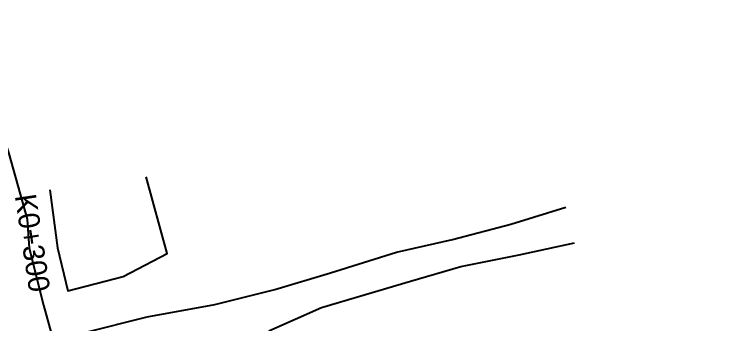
# Model space of a CAD drawing. Header units: metres. Extents: x 5050628 to 5051714, y 2427166 to 2427740.
# Drawn here: x 5050968.4 to 5051035, y 2427512.5 to 2427541.8 of the extents above; entities that cross this region are included whole.
import ezdxf
from ezdxf.enums import TextEntityAlignment as Align

# ---------------------------------------------------------------- set-up
doc = ezdxf.new("R2010")
doc.units = ezdxf.units.M
doc.layers.add('ABSCISAS', color=7, linetype='Continuous')
doc.layers.add('ORTOFOTO', color=7, linetype='Continuous')
doc.layers.add('LEVANTAMIENTO', color=253, linetype='Continuous', true_color=0xbebebe)
picture_1 = doc.add_image_def('image1.jpg', size_in_pixel=(6889, 5778))

msp = doc.modelspace()

# ---------------------------------------------------------------- linework, layer by layer
at = {"layer": 'LEVANTAMIENTO'}
for points in [[(5050965.499, 2427536.054), (5050967.889, 2427528.762), (5050969.663, 2427522.457), (5050969.842, 2427519.729), (5050971.19, 2427514.362), (5050971.957, 2427511.619), (5050972.361, 2427510.135), (5050972.471, 2427508.424), (5050974.968, 2427511.749), (5050980.95, 2427513.266), (5050987.332, 2427514.435), (5050992.989, 2427515.828), (5050998.216, 2427517.424), (5051004.456, 2427519.372), (5051009.724, 2427520.553), (5051015.224, 2427521.999), (5051020.404, 2427523.602)], [(5050971.808, 2427525.221), (5050972.53, 2427519.758), (5050973.479, 2427515.708), (5050978.712, 2427517.079), (5050982.848, 2427519.232), (5050980.873, 2427526.449)], [(5050992.429, 2427511.948), (5050997.371, 2427514.13), (5051005.756, 2427516.618), (5051010.518, 2427517.994), (5051015.99, 2427519.122), (5051021.214, 2427520.225)]]:
    msp.add_lwpolyline(points, dxfattribs=at)

# ---------------------------------------------------------------- texts
at = {"layer": 'ABSCISAS'}
msp.add_text('K0+300', height=2, rotation=278.54492, dxfattribs=at).set_placement((5050970.859, 2427515.633), align=Align.MIDDLE_RIGHT)

# ---------------------------------------------------------------- pictures from other files: only their frames are drawn
at = {"layer": 'ORTOFOTO'}
image = msp.add_image(picture_1, insert=(5050758.889, 2427166.467), size_in_units=(683.85, 573.565), dxfattribs=at)
image.dxf.flags = 11

doc.saveas('drawing.dxf')
